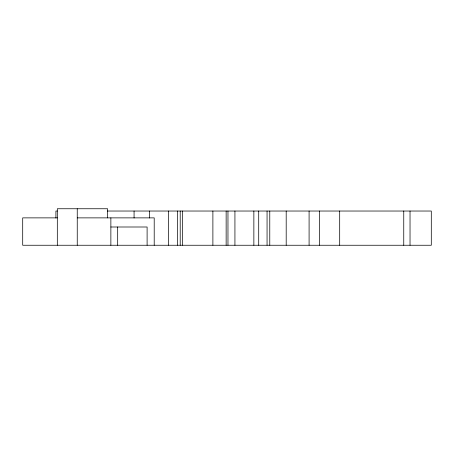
<?xml version="1.0" encoding="UTF-8"?>
<svg xmlns="http://www.w3.org/2000/svg" width="454" height="454" viewBox="0 0 454 454"><rect width="100%" height="100%" fill="white"/><g stroke="black" fill="none" stroke-linecap="round" stroke-linejoin="round"><path stroke-width="0.68" d="M57.335 211.031L55.916 211.031L55.916 218.016M107.433 211.031L431.3 211.031L431.3 245.251L22.7 245.251L22.7 217.875L57.329 217.875M77.248 217.875L154.207 217.875L154.207 245.251M110.867 227L147.107 227L147.107 245.251M410.03 211.031L410.03 245.251M403.754 211.031L403.754 245.251M339.688 211.031L339.688 245.251M319.554 211.031L319.554 245.251M309.089 211.031L309.089 245.251M286.196 211.031L286.196 245.251M269.772 211.031L269.772 245.251M267.06 211.031L267.06 245.251M258.706 211.031L258.706 245.251M253.86 211.031L253.86 245.251M234.928 211.031L234.928 245.251M227.97 211.031L227.97 245.251M226.143 211.031L226.143 245.251M212.886 211.031L212.886 245.251M182.604 211.031L182.604 245.251M180.21 211.031L180.21 245.251M177.531 211.031L177.531 245.251M168.519 211.031L168.519 245.251M149.389 211.031L149.389 218.016M134.072 211.031L134.072 218.016M117.677 227L117.677 245.251M110.867 217.875L110.867 245.251M107.615 217.875L107.615 208.749L57.318 208.749L57.318 245.251M77.248 208.749L77.248 245.251"/></g></svg>
